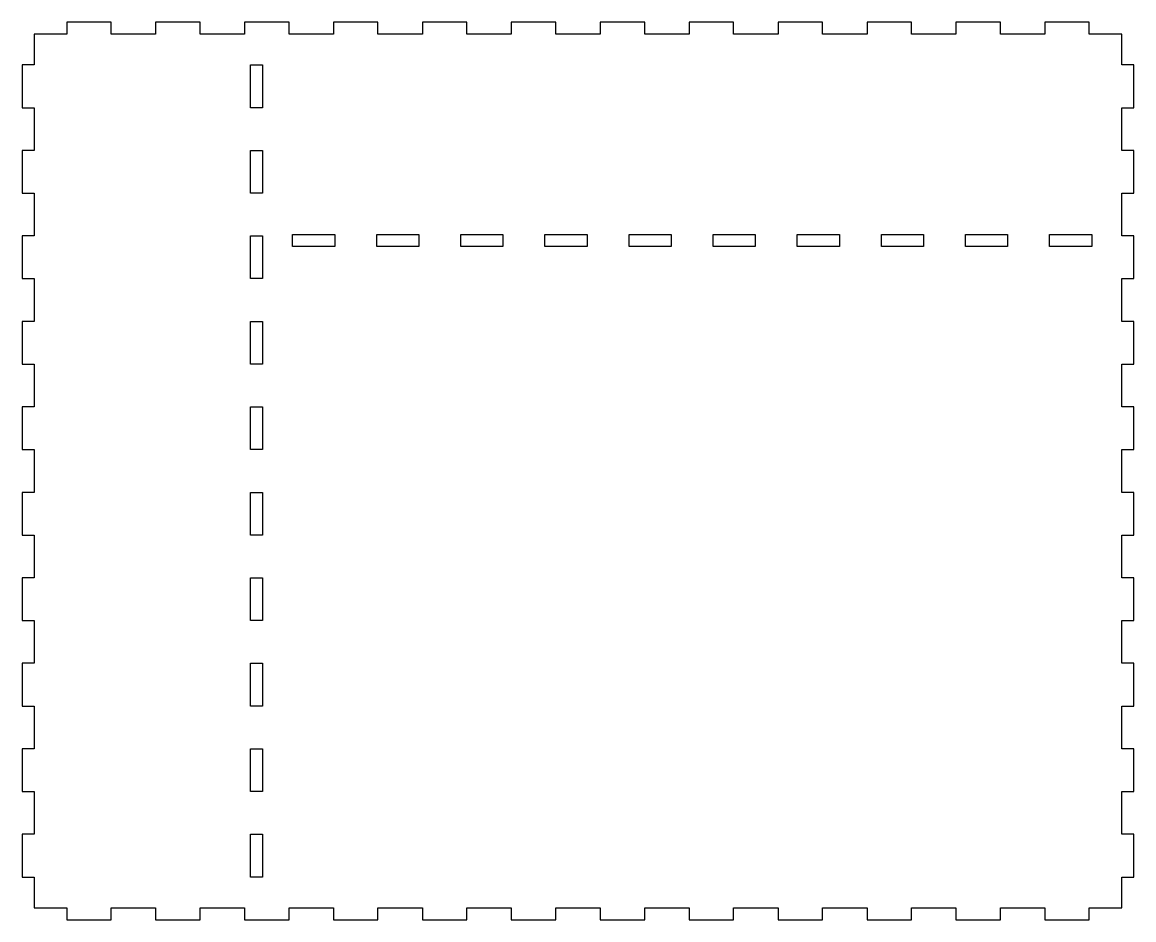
# Model space of a CAD drawing. Header units: millimetres. Extents: x -113 to 164, y -17 to 207.
import ezdxf

# ---------------------------------------------------------------- set-up
doc = ezdxf.new("R2010")
doc.units = ezdxf.units.MM

msp = doc.modelspace()

# ---------------------------------------------------------------- linework, layer by layer
for points in [[(-102.32, 206.66), (-102.32, 203.66), (-110.42, 203.66), (-110.42, 195.99), (-113.42, 195.99), (-113.42, 185.32), (-110.42, 185.32), (-110.42, 174.66), (-113.42, 174.66), (-113.42, 163.99), (-110.42, 163.99), (-110.42, 153.32), (-113.42, 153.32), (-113.42, 142.66), (-110.42, 142.66), (-110.42, 131.99), (-113.42, 131.99), (-113.42, 121.32), (-110.42, 121.32), (-110.42, 110.66), (-113.42, 110.66), (-113.42, 99.99), (-110.42, 99.99), (-110.42, 89.32), (-113.42, 89.32), (-113.42, 78.66), (-110.42, 78.66), (-110.42, 67.99), (-113.42, 67.99), (-113.42, 57.32), (-110.42, 57.32), (-110.42, 46.66), (-113.42, 46.66), (-113.42, 35.99), (-110.42, 35.99), (-110.42, 25.32), (-113.42, 25.32), (-113.42, 14.66), (-110.42, 14.66), (-110.42, 3.99), (-113.42, 3.99), (-113.42, -6.68), (-110.42, -6.68), (-110.42, -14.34), (-102.32, -14.34), (-102.32, -17.34), (-91.22, -17.34), (-91.22, -14.34), (-80.12, -14.34), (-80.12, -17.34), (-69.02, -17.34), (-69.02, -14.34), (-57.92, -14.34), (-57.92, -17.34), (-46.82, -17.34), (-46.82, -14.34), (-35.72, -14.34), (-35.72, -17.34), (-24.62, -17.34), (-24.62, -14.34), (-13.52, -14.34), (-13.52, -17.34), (-2.42, -17.34), (-2.42, -14.34), (8.68, -14.34), (8.68, -17.34), (19.78, -17.34), (19.78, -14.34), (30.88, -14.34), (30.88, -17.34), (41.98, -17.34), (41.98, -14.34), (53.08, -14.34), (53.08, -17.34), (64.18, -17.34), (64.18, -14.34), (75.28, -14.34), (75.28, -17.34), (86.38, -17.34), (86.38, -14.34), (97.48, -14.34), (97.48, -17.34), (108.58, -17.34), (108.58, -14.34), (119.68, -14.34), (119.68, -17.34), (130.78, -17.34), (130.78, -14.34), (141.88, -14.34), (141.88, -17.34), (152.98, -17.34), (152.98, -14.34), (161.08, -14.34), (161.08, -6.68), (164.08, -6.68), (164.08, 3.99), (161.08, 3.99), (161.08, 14.66), (164.08, 14.66), (164.08, 25.32), (161.08, 25.32), (161.08, 35.99), (164.08, 35.99), (164.08, 46.66), (161.08, 46.66), (161.08, 57.32), (164.08, 57.32), (164.08, 67.99), (161.08, 67.99), (161.08, 78.66), (164.08, 78.66), (164.08, 89.32), (161.08, 89.32), (161.08, 99.99), (164.08, 99.99), (164.08, 110.66), (161.08, 110.66), (161.08, 121.32), (164.08, 121.32), (164.08, 131.99), (161.08, 131.99), (161.08, 142.66), (164.08, 142.66), (164.08, 153.32), (161.08, 153.32), (161.08, 163.99), (164.08, 163.99), (164.08, 174.66), (161.08, 174.66), (161.08, 185.32), (164.08, 185.32), (164.08, 195.99), (161.08, 195.99), (161.08, 203.66), (152.98, 203.66), (152.98, 206.66), (141.88, 206.66), (141.88, 203.66), (130.78, 203.66), (130.78, 206.66), (119.68, 206.66), (119.68, 203.66), (108.58, 203.66), (108.58, 206.66), (97.48, 206.66), (97.48, 203.66), (86.38, 203.66), (86.38, 206.66), (75.28, 206.66), (75.28, 203.66), (64.18, 203.66), (64.18, 206.66), (53.08, 206.66), (53.08, 203.66), (41.98, 203.66), (41.98, 206.66), (30.88, 206.66), (30.88, 203.66), (19.78, 203.66), (19.78, 206.66), (8.68, 206.66), (8.68, 203.66), (-2.42, 203.66), (-2.42, 206.66), (-13.52, 206.66), (-13.52, 203.66), (-24.62, 203.66), (-24.62, 206.66), (-35.72, 206.66), (-35.72, 203.66), (-46.82, 203.66), (-46.82, 206.66), (-57.92, 206.66), (-57.92, 203.66), (-69.02, 203.66), (-69.02, 206.66), (-80.12, 206.66), (-80.12, 203.66), (-91.22, 203.66), (-91.22, 206.66)], [(-56.42, 185.32), (-56.42, 195.99), (-53.42, 195.99), (-53.42, 185.32)], [(-56.42, 163.99), (-56.42, 174.66), (-53.42, 174.66), (-53.42, 163.99)], [(-56.42, 142.66), (-56.42, 153.32), (-53.42, 153.32), (-53.42, 142.66)], [(-35.42, 153.66), (-35.42, 150.66), (-45.92, 150.66), (-45.92, 153.66)], [(-14.42, 153.66), (-14.42, 150.66), (-24.92, 150.66), (-24.92, 153.66)], [(6.58, 153.66), (6.58, 150.66), (-3.92, 150.66), (-3.92, 153.66)], [(27.58, 153.66), (27.58, 150.66), (17.08, 150.66), (17.08, 153.66)], [(48.58, 153.66), (48.58, 150.66), (38.08, 150.66), (38.08, 153.66)], [(69.58, 153.66), (69.58, 150.66), (59.08, 150.66), (59.08, 153.66)], [(90.58, 153.66), (90.58, 150.66), (80.08, 150.66), (80.08, 153.66)], [(111.58, 153.66), (111.58, 150.66), (101.08, 150.66), (101.08, 153.66)], [(132.58, 153.66), (132.58, 150.66), (122.08, 150.66), (122.08, 153.66)], [(153.58, 153.66), (153.58, 150.66), (143.08, 150.66), (143.08, 153.66)], [(-56.42, 121.32), (-56.42, 131.99), (-53.42, 131.99), (-53.42, 121.32)], [(-56.42, 99.99), (-56.42, 110.66), (-53.42, 110.66), (-53.42, 99.99)], [(-56.42, 78.66), (-56.42, 89.32), (-53.42, 89.32), (-53.42, 78.66)], [(-56.42, 57.32), (-56.42, 67.99), (-53.42, 67.99), (-53.42, 57.32)], [(-56.42, 35.99), (-56.42, 46.66), (-53.42, 46.66), (-53.42, 35.99)], [(-56.42, 14.66), (-56.42, 25.32), (-53.42, 25.32), (-53.42, 14.66)], [(-56.42, -6.68), (-56.42, 3.99), (-53.42, 3.99), (-53.42, -6.68)]]:
    msp.add_lwpolyline(points, close=True)

doc.saveas('drawing.dxf')
